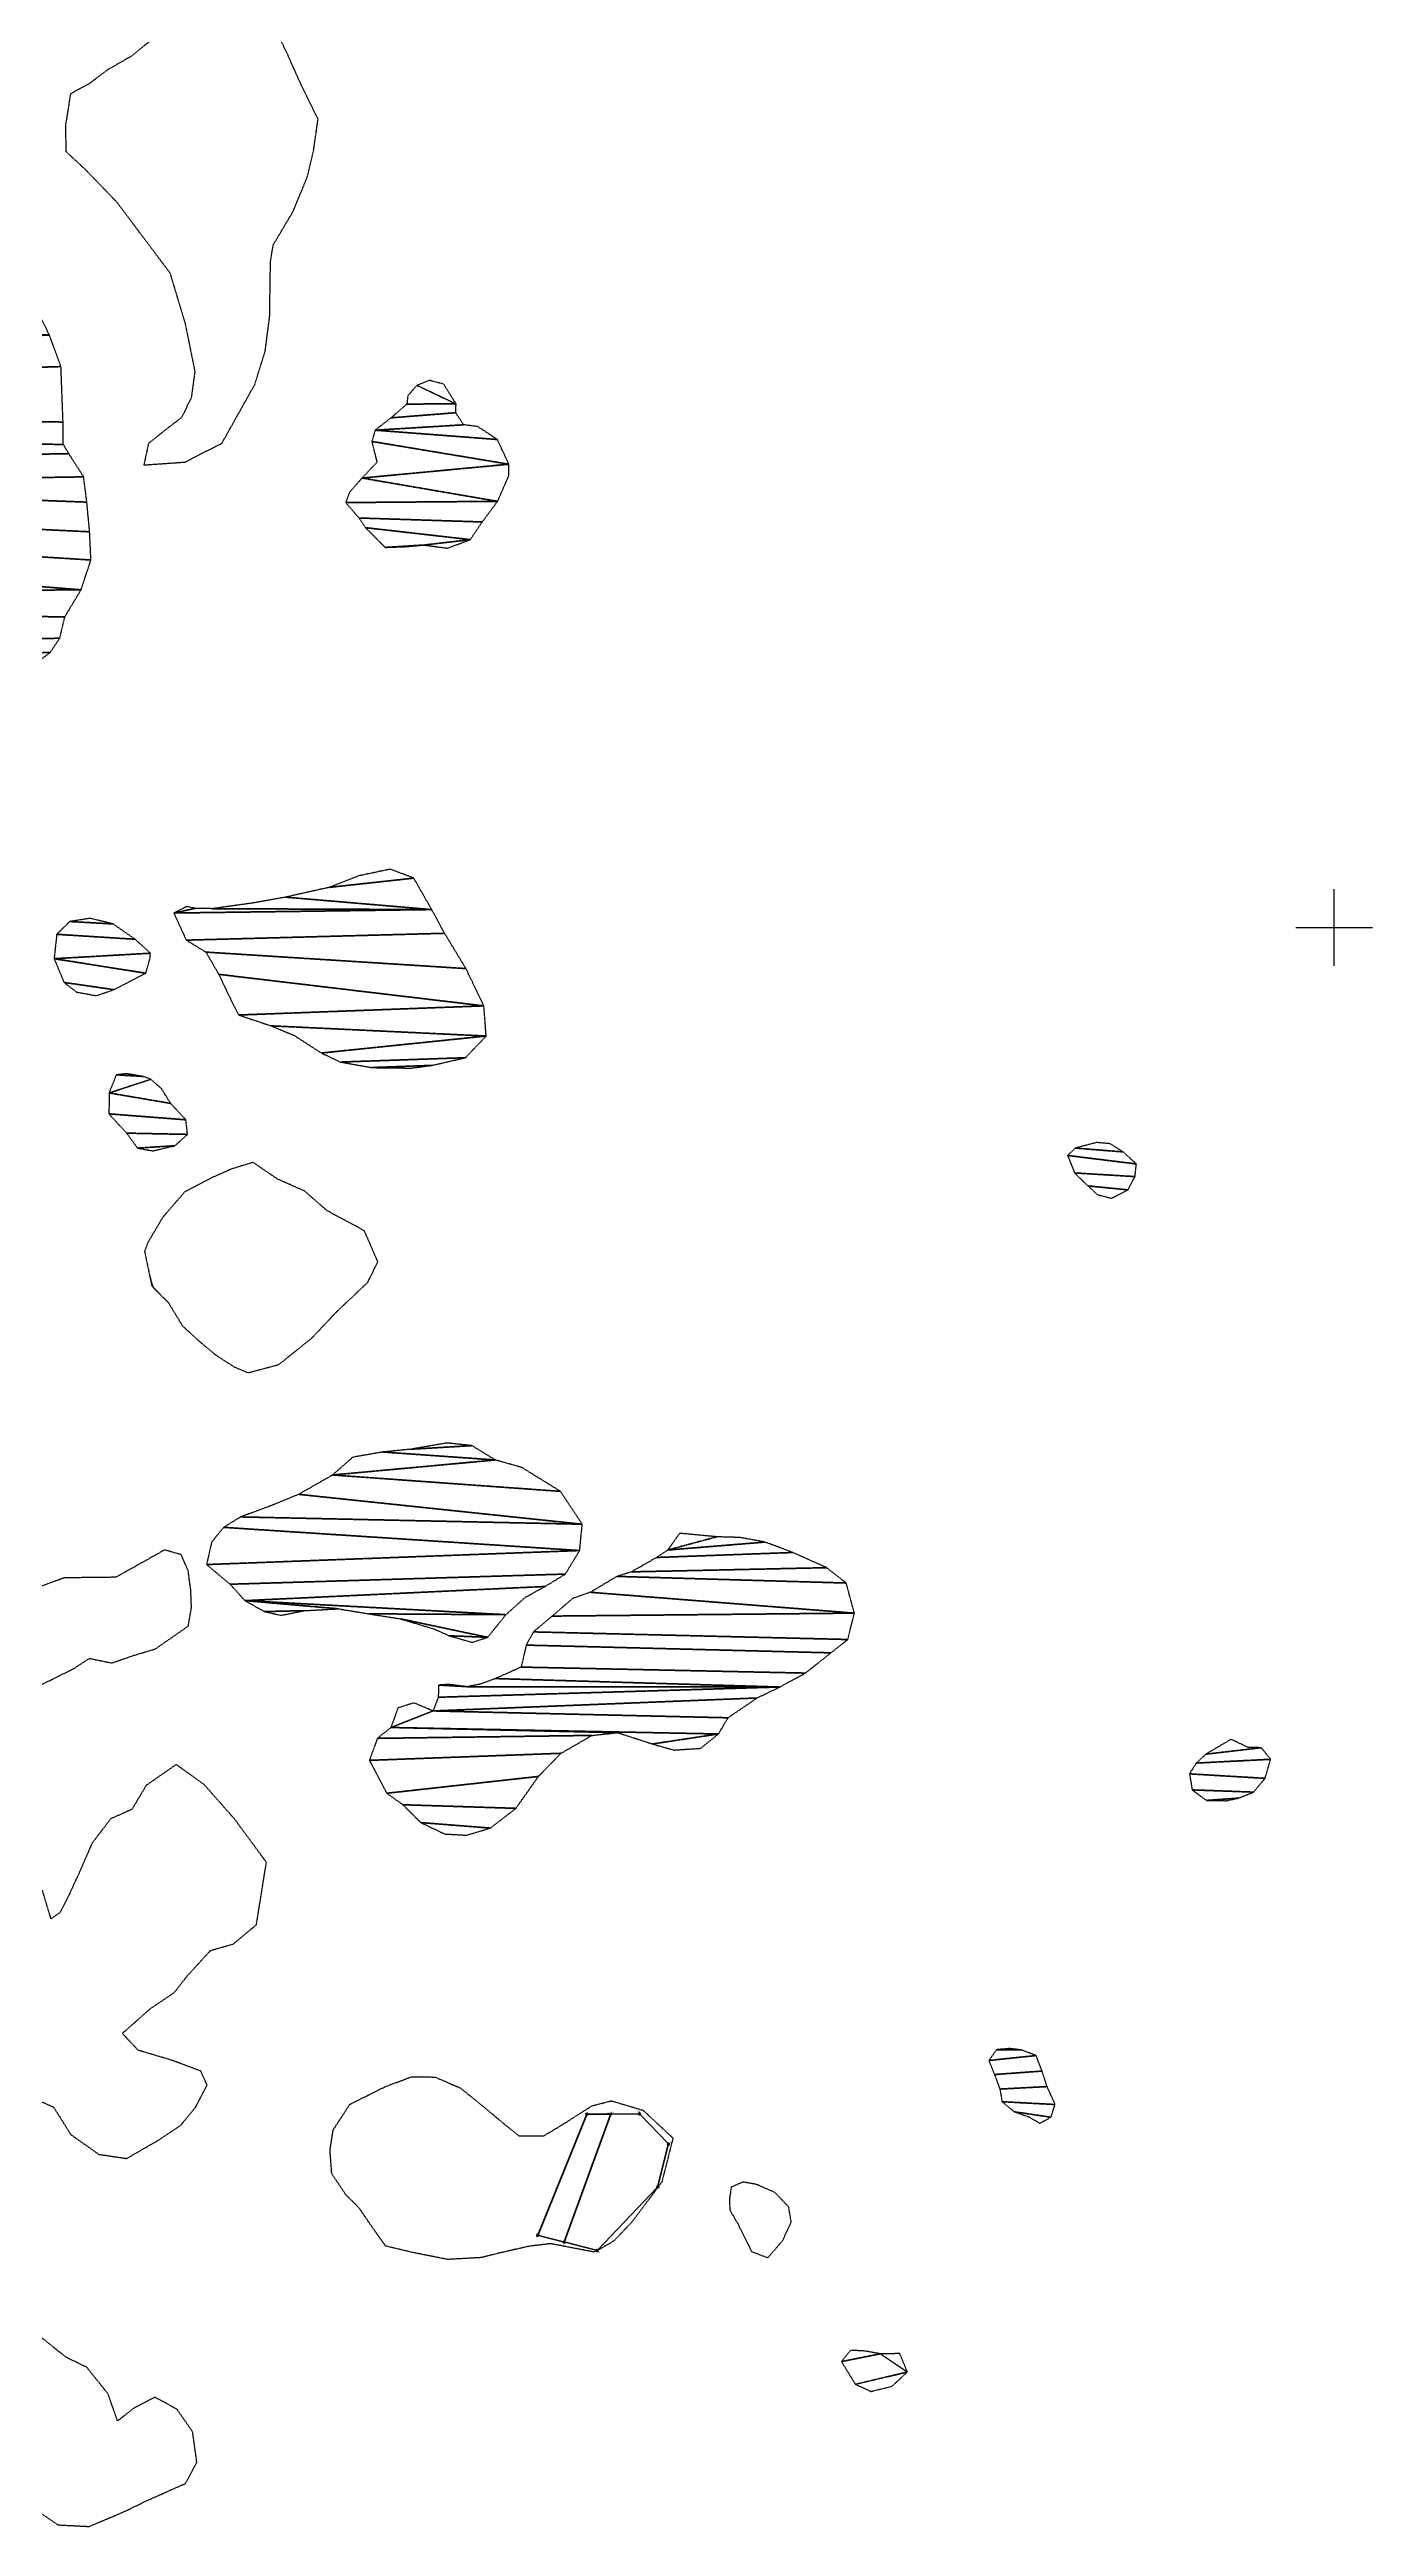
# Model space of a CAD drawing. Header units: metres. Extents: x 619047 to 657292, y 1301217 to 1319844.
# Drawn here: x 655532 to 656223, y 1315896 to 1317189 of the extents above; entities that cross this region are included whole.
import ezdxf
from ezdxf.enums import TextEntityAlignment as Align

# ---------------------------------------------------------------- set-up
doc = ezdxf.new("R2010")
doc.units = ezdxf.units.M
doc.header["$PDMODE"] = 32
doc.header["$PDSIZE"] = 0.5
doc.linetypes.add('HIDDEN', pattern=[0.375, 0.25, -0.125])
for name, color, linetype in [('3', 7, 'Continuous'), ('42', 7, 'Continuous'), ('CVL_CUADCON_LIN', 8, 'Continuous')]:
    doc.layers.add(name, color=color, linetype=linetype)
doc.styles.get("Standard").update_dxf_attribs({"font": 'arial.ttf'})

# ---------------------------------------------------------------- blocks, each defined once
blk = doc.blocks.new('COORD')
at = {"layer": '42', "color": 2, "linetype": 'Continuous'}
for p, q in [((0, -2), (0, 2)), ((-2, 0), (2, 0))]:
    blk.add_line(p, q, dxfattribs=at)
blk = doc.blocks.new('COORD$')
at = {"layer": '42', "color": 2, "linetype": 'Continuous'}
blk.add_blockref('COORD', (0, 0), dxfattribs=at)

msp = doc.modelspace()

# ---------------------------------------------------------------- linework, layer by layer
at = {"layer": '3', "color": 30, "linetype": 'HIDDEN'}
for points in [[(655588.18873, 1317195.98033), (655574.85073, 1317185.15533), (655562.23373, 1317177.89633), (655552.66373, 1317170.67233), (655543.07173, 1317165.48033), (655540.46373, 1317149.18833), (655540.62073, 1317135.46933), (655551.40273, 1317125.42833), (655567.34073, 1317108.84033), (655594.93873, 1317072.05733), (655602.85973, 1317045.72233), (655607.97273, 1317020.62533), (655606.09773, 1317006.88233), (655601.13473, 1316996.66133), (655590.81273, 1316988.66633), (655583.76473, 1316982.99533), (655581.35373, 1316971.78833), (655602.92573, 1316973.30533), (655622.11673, 1316983.18033), (655639.29273, 1317013.86833), (655644.68173, 1317031.20833), (655647.01573, 1317049.27633), (655647.44973, 1317077.99433), (655648.87473, 1317086.64933), (655659.34073, 1317104.30233), (655666.75373, 1317122.42733), (655669.90373, 1317135.67633), (655672.25473, 1317152.22033), (655662.89173, 1317171.42433), (655656.11373, 1317186.59233), (655649.60773, 1317200.23933)], [(655584.15073, 1316549.25633), (655586.26073, 1316542.41933), (655593.96673, 1316534.88433), (655601.47473, 1316522.51933), (655610.20273, 1316514.48833), (655618.92173, 1316507.21933), (655628.64473, 1316500.97833), (655635.79073, 1316498.01033), (655651.74373, 1316502.25833), (655669.11073, 1316516.17833), (655681.40773, 1316529.27833), (655698.24273, 1316545.22433), (655703.45473, 1316555.95633), (655696.41173, 1316572.13833), (655676.98773, 1316582.58833), (655665.18673, 1316592.87133), (655651.14573, 1316599.06333), (655638.34573, 1316607.81033), (655627.20873, 1316604.37933), (655616.59473, 1316599.68433), (655602.70773, 1316592.41033), (655591.17573, 1316579.06533), (655583.45073, 1316566.01833), (655581.72573, 1316561.42533), (655585.48773, 1316543.42733), (655590.11373, 1316538.65233)], [(655524.13473, 1316333.34933), (655544.59273, 1316343.49333), (655552.91273, 1316348.92433), (655564.62373, 1316346.51733), (655576.00873, 1316350.45933), (655587.39973, 1316353.89233), (655604.53573, 1316365.77633), (655606.20373, 1316375.45133), (655605.84473, 1316384.59533), (655604.45873, 1316394.74333), (655600.80773, 1316403.08633), (655592.14373, 1316405.52833), (655582.04873, 1316399.82233), (655566.65273, 1316391.26133), (655555.47773, 1316391.13333), (655539.73173, 1316390.95333), (655523.29073, 1316384.92133)], [(655515.61573, 1316123.11333), (655534.25373, 1316114.68733), (655543.30773, 1316100.30733), (655557.90373, 1316090.05633), (655572.40573, 1316087.93533), (655589.05973, 1316097.52733), (655600.65573, 1316105.28233), (655608.42073, 1316114.77333), (655614.38573, 1316126.27533), (655610.99973, 1316133.60533), (655595.69473, 1316139.27533), (655578.36373, 1316144.41333), (655570.13573, 1316153.21233), (655584.72073, 1316166.08333), (655597.07173, 1316174.35633), (655604.33273, 1316183.58633), (655616.12373, 1316196.42633), (655628.02273, 1316199.86533), (655640.09973, 1316209.91333), (655645.31473, 1316242.49733), (655628.80273, 1316264.92333), (655612.84773, 1316283.03633), (655598.24973, 1316293.54133), (655582.62573, 1316282.69033), (655575.14873, 1316270.15433), (655564.02973, 1316265.19933), (655554.26973, 1316252.38233), (655548.08373, 1316238.08233), (655541.14373, 1316223.01133), (655537.66373, 1316216.36533), (655532.87573, 1316213.00733), (655528.38773, 1316227.94733)], [(655816.28773, 1316039.09533), (655793.64073, 1316043.45633), (655782.22673, 1316042.05533), (655768.03873, 1316038.84433), (655757.40173, 1316036.18133), (655739.88673, 1316035.21933), (655721.81173, 1316038.82433), (655707.54873, 1316042.21833), (655699.28773, 1316053.81233), (655693.86173, 1316061.88133), (655686.66673, 1316069.16833), (655679.43073, 1316080.01133), (655678.52873, 1316092.19733), (655680.18473, 1316102.88833), (655688.92273, 1316116.20133), (655707.10673, 1316125.30333), (655721.01673, 1316130.54433), (655733.21073, 1316130.42933), (655746.48373, 1316124.73733), (655758.01973, 1316115.46733), (655769.04773, 1316106.19133), (655777.24973, 1316099.67933), (655790.20173, 1316099.82733), (655798.52773, 1316104.75033), (655815.17073, 1316115.35833), (655825.30073, 1316118.01533), (655841.86673, 1316113.12233), (655857.52673, 1316098.56433), (655851.69273, 1316075.62833), (655836.18173, 1316054.86933), (655826.64473, 1316044.85033), (655819.57773, 1316040.77933), (655816.28773, 1316039.09533)], [(655887.16573, 1316061.04233), (655891.31073, 1316053.97533), (655895.20973, 1316046.14233), (655898.58973, 1316039.32033), (655907.00873, 1316036.11333), (655914.77973, 1316045.09633), (655919.24073, 1316054.80233), (655917.88073, 1316062.66433), (655910.68273, 1316070.20433), (655900.98273, 1316074.41333), (655894.11173, 1316075.60533), (655887.95473, 1316073.04933), (655887.00873, 1316066.93933), (655887.16573, 1316061.04233)], [(655527.01873, 1315903.19533), (655536.49173, 1315896.69733), (655552.75673, 1315895.86733), (655570.19973, 1315903.18133), (655582.57673, 1315909.16733), (655603.04673, 1315918.29433), (655609.01673, 1315929.28833), (655606.80273, 1315945.27133), (655598.53873, 1315957.11933), (655587.03773, 1315963.34033), (655576.18073, 1315957.62633), (655567.62173, 1315950.92233), (655562.63373, 1315965.09433), (655551.55373, 1315978.94333), (655540.82573, 1315984.15633), (655522.88273, 1315998.43433)]]:
    msp.add_lwpolyline(points, dxfattribs=at)
at = {"layer": 'CVL_CUADCON_LIN', "color": 4, "lineweight": 40, "ltscale": 0.5, "flags": 128}
for points in [[(655787.08782, 1316048.31448), (655812.32274, 1316110.54757)], [(655824.83952, 1316110.66064), (655800.92714, 1316044.78752)], [(655800.92714, 1316044.78752), (655824.83952, 1316110.66064)], [(655813.01061, 1316111.01572), (655824.51015, 1316111.12584)], [(655825.51011, 1316111.13542), (655839.50945, 1316111.26954)], [(655840.35609, 1316110.91401), (655854.86797, 1316095.83035)], [(655855.09138, 1316094.98546), (655849.66818, 1316073.6643)], [(655849.20037, 1316072.8174), (655818.27729, 1316040.29966)], [(655800.27203, 1316044.44108), (655787.38442, 1316047.72758)], [(655817.44824, 1316040.06088), (655801.24102, 1316044.19398)]]:
    msp.add_lwpolyline(points, dxfattribs=at)
at = {"layer": 'CVL_CUADCON_LIN', "color": 4, "lineweight": 40, "ltscale": 0.5}
for centre in [(655812.51063, 1316111.01093), (655825.01013, 1316111.13063), (655825.01013, 1316111.13063), (655840.00943, 1316111.27433), (655855.21463, 1316095.47003), (655849.54493, 1316073.17973), (655786.89993, 1316047.85113), (655800.75653, 1316044.31753), (655800.75653, 1316044.31753), (655817.93273, 1316039.93733)]:
    msp.add_circle(centre, 0.5, dxfattribs=at)
at = {"layer": 'CVL_CUADCON_LIN', "color": 4, "ltscale": 0.5}
for p in [(655812.51063, 1316111.01093), (655825.01013, 1316111.13063), (655825.01013, 1316111.13063), (655840.00943, 1316111.27433), (655855.21463, 1316095.47003), (655849.54493, 1316073.17973), (655786.89993, 1316047.85113), (655800.75653, 1316044.31753), (655800.75653, 1316044.31753), (655817.93273, 1316039.93733)]:
    msp.add_point(p, dxfattribs=at)

# ---------------------------------------------------------------- block references
at = {"layer": '42', "color": 1, "linetype": 'Continuous', "xscale": 10, "yscale": 10}
msp.add_blockref('COORD$', (656202.60373, 1316730.38433), dxfattribs=at)

# ---------------------------------------------------------------- texts
at = {"layer": 'CVL_CUADCON_LIN', "color": 4, "ltscale": 0.5}
for s, p in [('2', (655825.82633, 1316111.70843)), ('3', (655856.18143, 1316095.72563)), ('4', (655850.42023, 1316072.69623))]:
    msp.add_text(s, height=1, rotation=90, dxfattribs=at).set_placement(p, align=Align.MIDDLE_LEFT)
msp.add_text('2', height=1, rotation=90, dxfattribs=at).set_placement((655840.39663, 1316112.19633), align=Align.BOTTOM_LEFT)
for p in [(655811.94803, 1316111.83763), (655824.43233, 1316111.94673)]:
    msp.add_text('1', height=1, rotation=90, dxfattribs=at).set_placement(p, align=Align.BOTTOM_RIGHT)
for s, p in [('4', (655786.00743, 1316047.40013)), ('6', (655799.87253, 1316043.85003))]:
    msp.add_text(s, height=1, rotation=90, dxfattribs=at).set_placement(p, align=Align.TOP_RIGHT)
msp.add_text('3', height=1, rotation=90, dxfattribs=at).set_placement((655801.22403, 1316043.43353), align=Align.TOP_LEFT)
msp.add_text('5', height=1, rotation=90, dxfattribs=at).set_placement((655818.20953, 1316038.97643), align=Align.TOP_CENTER)

# ---------------------------------------------------------------- meshes
at = {"layer": '3', "color": 30, "linetype": 'HIDDEN'}
mesh = msp.add_polyface(dxfattribs=at)
corners = [(655356.08773, 1316924.49133), (655213.57573, 1316948.27133), (655211.11273, 1316919.27633), (655348.80673, 1316917.03933), (655219.62173, 1316908.19333), (655325.28073, 1316908.63833), (655314.22773, 1316897.84033), (655227.56973, 1316901.67733), (655298.32973, 1316888.76533), (655243.88173, 1316896.78233), (655267.68073, 1316881.30033), (655353.27973, 1317170.17133), (655325.83873, 1317170.87333), (655369.33173, 1317165.78033), (655315.28873, 1317160.58933), (655385.91473, 1317159.36433), (655305.41473, 1317135.57433), (655410.55973, 1317136.52233), (655451.93073, 1317094.81533), (655298.01873, 1317115.92433), (655290.42173, 1317091.69833), (655467.90573, 1317074.92433), (655275.84273, 1317078.31833), (655478.08773, 1317073.00833), (655266.81873, 1317067.79733), (655523.48273, 1317057.01133), (655532.06473, 1317039.57633), (655261.64273, 1317054.01733), (655247.19973, 1317028.69633), (655538.09473, 1317023.12933), (655235.68273, 1317014.08133), (655539.18773, 1316994.17433), (655230.25573, 1317000.04333), (655539.32073, 1316982.48733), (655228.37473, 1316986.80933), (655542.16973, 1316977.69233), (655222.19673, 1316971.74633), (655549.92773, 1316965.58433), (655218.77173, 1316960.27333), (655551.60273, 1316952.39033), (655362.03573, 1316959.62433), (655553.04973, 1316936.90733), (655366.25573, 1316945.95133), (655553.72673, 1316922.17733), (655366.64673, 1316934.01333), (655548.56973, 1316906.61833), (655364.75673, 1316921.54133), (655352.49573, 1316905.39233), (655540.09473, 1316892.54633), (655342.46473, 1316894.09733), (655537.42873, 1316881.33533), (655331.45873, 1316879.23433), (655532.43373, 1316873.90933), (655324.96573, 1316869.50433), (655525.63473, 1316868.74933), (655313.70873, 1316854.38333), (655511.82973, 1316854.36233), (655307.47273, 1316844.40233), (655504.12173, 1316839.79033), (655303.06673, 1316829.86833), (655499.15473, 1316807.71733), (655304.70673, 1316819.72333), (655503.87373, 1316794.81233), (655311.19573, 1316807.60133), (655338.15673, 1316804.35233), (655501.92673, 1316787.42133), (655348.47773, 1316790.24033), (655496.95473, 1316777.96333), (655352.96373, 1316775.55433), (655489.20673, 1316766.94833), (655354.34673, 1316765.66033), (655478.16873, 1316754.87933), (655354.73173, 1316754.23033), (655472.78673, 1316736.77733), (655352.79873, 1316745.56933), (655443.32673, 1316736.44033), (655352.61973, 1316738.96033), (655434.22773, 1316732.52433), (655355.00773, 1316730.09433), (655426.39573, 1316728.87733), (655363.46673, 1316723.33033), (655412.28673, 1316718.80633), (655366.59273, 1316716.50533), (655403.99273, 1316711.08833), (655376.56373, 1316710.77533), (655466.05173, 1316726.02833), (655446.53173, 1316722.75533), (655331.28173, 1316805.79833), (655510.89373, 1317069.57233), (655332.88173, 1316910.25033), (655285.95773, 1316882.27133), (655274.55273, 1316880.10833), (655251.28473, 1316893.56333), (655211.99473, 1316930.97433), (655257.74173, 1317039.74333), (655294.87473, 1317102.16733), (655339.26473, 1317174.07633), (655397.98473, 1317147.81333), (655486.18573, 1317075.64233), (655496.58673, 1317076.77733), (655456.49673, 1316717.53333), (655445.10073, 1316714.60833), (655386.22673, 1316709.86933), (655324.22073, 1316801.39733), (655317.86273, 1316802.08733), (655356.99773, 1316911.54233)]
mesh.append_faces([[corners[k] for k in face] for face in [(8, 10, 91, 90), (12, 11, 96), (83, 84, 102), (85, 86, 101, 100), (87, 63, 104, 103), (23, 88, 99, 98)]], dxfattribs={"vtx0": -1, "color": 30})
mesh.append_faces([[corners[k] for k in face] for face in [(3, 4, 5, 89), (15, 16, 17, 97)]], dxfattribs={"vtx0": -1, "vtx1": -1, "color": 30})
mesh.append_faces([[corners[k] for k in face] for face in [(37, 38, 40, 39)]], dxfattribs={"vtx0": -1, "vtx1": -1, "vtx2": -1, "color": 30})
mesh.append_faces([[corners[k] for k in face] for face in [(23, 24, 25, 88), (62, 63, 87, 64)]], dxfattribs={"vtx0": -1, "vtx1": -1, "vtx3": -1, "color": 30})
mesh.append_faces([[corners[k] for k in face] for face in [(1, 0, 40, 38), (0, 2, 4, 3), (5, 4, 7, 6), (6, 7, 9, 8), (11, 12, 14, 13), (13, 14, 16, 15), (17, 16, 19, 18), (18, 20, 22, 21), (21, 22, 24, 23), (25, 24, 27, 26), (26, 28, 30, 29), (29, 30, 32, 31), (31, 32, 34, 33), (33, 34, 36, 35), (35, 36, 38, 37), (39, 40, 42, 41), (41, 42, 44, 43), (43, 44, 46, 45), (45, 47, 49, 48), (48, 49, 51, 50), (50, 51, 53, 52), (52, 53, 55, 54), (54, 55, 57, 56), (56, 57, 59, 58), (58, 59, 61, 60), (60, 61, 63, 62), (62, 64, 66, 65), (65, 66, 68, 67), (67, 68, 70, 69), (69, 70, 72, 71), (71, 72, 74, 73), (75, 76, 78, 77), (77, 78, 80, 79), (79, 80, 82, 81), (81, 82, 84, 83), (86, 85, 73, 75)]], dxfattribs={"vtx0": -1, "vtx2": -1, "color": 30})
mesh.append_faces([[corners[k] for k in face] for face in [(73, 74, 76, 75)]], dxfattribs={"vtx0": -1, "vtx2": -1, "vtx3": -1, "color": 30})
mesh.append_faces([[corners[k] for k in face] for face in [(0, 1, 93, 2), (8, 9, 92, 10), (18, 19, 95, 20), (26, 27, 94, 28), (45, 46, 105, 47)]], dxfattribs={"vtx0": -1, "vtx3": -1, "color": 30})
mesh = msp.add_polyface(dxfattribs=at)
corners = [(655744.31173, 1317003.63433), (655723.88073, 1317013.31133), (655718.65773, 1317003.59533), (655744.10973, 1316999.05833), (655710.35873, 1316996.38633), (655748.24573, 1316992.75333), (655702.04973, 1316989.93833), (655765.85973, 1316985.07833), (655771.84873, 1316972.18733), (655700.33873, 1316984.07433), (655695.22373, 1316964.95833), (655765.97473, 1316952.80933), (655686.73373, 1316952.15733), (655757.96973, 1316942.04533), (655693.68373, 1316944.10533), (655751.72473, 1316932.82633), (655697.04373, 1316939.06133), (655727.62673, 1316930.00933), (655707.32173, 1316928.76133), (655719.11673, 1317007.92033), (655730.45473, 1317015.92733), (655737.84373, 1317013.97833), (655755.62273, 1316991.82133), (655771.91573, 1316966.34433), (655739.83773, 1316928.37033), (655717.98473, 1316929.13733), (655688.70473, 1316957.51533), (655703.00373, 1316973.17933)]
mesh.append_faces([[corners[k] for k in face] for face in [(1, 0, 21, 20), (17, 18, 25), (15, 17, 24)]], dxfattribs={"vtx0": -1, "color": 30})
mesh.append_faces([[corners[k] for k in face] for face in [(5, 6, 7, 22), (8, 10, 11, 23)]], dxfattribs={"vtx0": -1, "vtx1": -1, "color": 30})
mesh.append_faces([[corners[k] for k in face] for face in [(0, 2, 4, 3), (3, 4, 6, 5), (7, 6, 9, 8), (11, 12, 14, 13), (13, 14, 16, 15)]], dxfattribs={"vtx0": -1, "vtx2": -1, "color": 30})
mesh.append_faces([[corners[k] for k in face] for face in [(15, 16, 18, 17)]], dxfattribs={"vtx0": -1, "vtx2": -1, "vtx3": -1, "color": 30})
mesh.append_faces([[corners[k] for k in face] for face in [(0, 1, 19, 2), (8, 9, 27, 10), (11, 10, 26, 12)]], dxfattribs={"vtx0": -1, "vtx3": -1, "color": 30})
mesh = msp.add_polyface(dxfattribs=at)
corners = [(655722.24873, 1316756.14533), (655678.10773, 1316751.32133), (655731.57973, 1316739.73633), (655655.30573, 1316746.23233), (655608.12873, 1316740.35733), (655596.97973, 1316737.94333), (655738.32573, 1316727.36233), (655603.49173, 1316723.78833), (655749.45773, 1316708.94033), (655613.72273, 1316717.55233), (655758.82473, 1316689.48233), (655620.45973, 1316705.94133), (655630.86273, 1316684.71633), (655760.02073, 1316673.74233), (655647.69073, 1316679.06433), (655674.01573, 1316664.88133), (655749.22773, 1316662.43833), (655683.97573, 1316660.16733), (655731.74773, 1316658.42733), (655700.26373, 1316657.30433), (655617.02073, 1316740.20533), (655638.82973, 1316743.24933), (655693.53273, 1316757.34233), (655710.00273, 1316760.83333), (655721.09473, 1316657.03433), (655706.10773, 1316657.11733), (655659.68573, 1316674.11933), (655626.96573, 1316692.29433), (655603.79973, 1316741.32433)]
mesh.append_faces([[corners[k] for k in face] for face in [(1, 0, 23, 22), (5, 4, 28), (18, 19, 25, 24)]], dxfattribs={"vtx0": -1, "color": 30})
mesh.append_faces([[corners[k] for k in face] for face in [(4, 5, 2, 20)]], dxfattribs={"vtx0": -1, "vtx1": -1, "vtx2": -1, "color": 30})
mesh.append_faces([[corners[k] for k in face] for face in [(0, 1, 3, 2), (2, 5, 7, 6), (6, 7, 9, 8), (8, 9, 11, 10), (10, 12, 14, 13), (13, 15, 17, 16), (16, 17, 19, 18)]], dxfattribs={"vtx0": -1, "vtx2": -1, "color": 30})
mesh.append_faces([[corners[k] for k in face] for face in [(2, 3, 21, 20), (10, 11, 27, 12), (13, 14, 26, 15)]], dxfattribs={"vtx0": -1, "vtx3": -1, "color": 30})
mesh = msp.add_polyface(dxfattribs=at)
corners = [(655565.29473, 1316732.24433), (655542.67473, 1316733.51033), (655576.81673, 1316724.24533), (655535.89273, 1316726.82633), (655584.77373, 1316716.96733), (655534.51473, 1316714.10633), (655582.35373, 1316706.52133), (655565.68673, 1316697.94633), (655539.73573, 1316701.71433), (655584.55173, 1316714.16933), (655556.57973, 1316694.79233), (655546.14373, 1316696.70633), (655553.32373, 1316735.15733)]
mesh.append_faces([[corners[k] for k in face] for face in [(1, 0, 12), (7, 8, 11, 10)]], dxfattribs={"vtx0": -1, "color": 30})
mesh.append_faces([[corners[k] for k in face] for face in [(4, 5, 6, 9)]], dxfattribs={"vtx0": -1, "vtx1": -1, "color": 30})
mesh.append_faces([[corners[k] for k in face] for face in [(0, 1, 3, 2), (2, 3, 5, 4), (6, 5, 8, 7)]], dxfattribs={"vtx0": -1, "vtx2": -1, "color": 30})
mesh = msp.add_polyface(dxfattribs=at)
corners = [(655581.19073, 1316652.63933), (655566.95773, 1316653.49333), (655585.01773, 1316651.15933), (655563.25573, 1316644.04933), (655595.32173, 1316638.57233), (655603.29373, 1316630.02333), (655563.12573, 1316633.12233), (655604.14273, 1316622.41033), (655572.38473, 1316623.06333), (655597.60673, 1316616.49133), (655578.06273, 1316615.25133), (655590.66373, 1316646.14133), (655585.95273, 1316613.81733), (655572.28473, 1316654.06233)]
mesh.append_faces([[corners[k] for k in face] for face in [(1, 0, 13), (9, 10, 12)]], dxfattribs={"vtx0": -1, "color": 30})
mesh.append_faces([[corners[k] for k in face] for face in [(2, 3, 4, 11)]], dxfattribs={"vtx0": -1, "vtx1": -1, "color": 30})
mesh.append_faces([[corners[k] for k in face] for face in [(0, 1, 3, 2), (4, 3, 6, 5), (5, 6, 8, 7), (7, 8, 10, 9)]], dxfattribs={"vtx0": -1, "vtx2": -1, "color": 30})
mesh = msp.add_polyface(dxfattribs=at)
corners = [(656092.43673, 1316613.25633), (656067.52173, 1316615.25833), (656099.36573, 1316606.98333), (656063.50173, 1316611.40033), (656098.67973, 1316600.36833), (656067.16173, 1316602.29533), (656094.94873, 1316593.46533), (656074.09673, 1316595.51433), (656078.66373, 1316618.18033), (656085.78373, 1316617.50033), (656086.36273, 1316589.04733), (656078.97473, 1316590.99633)]
mesh.append_faces([[corners[k] for k in face] for face in [(1, 0, 9, 8), (6, 7, 11, 10)]], dxfattribs={"vtx0": -1, "color": 30})
mesh.append_faces([[corners[k] for k in face] for face in [(0, 1, 3, 2), (2, 3, 5, 4), (4, 5, 7, 6)]], dxfattribs={"vtx0": -1, "vtx2": -1, "color": 30})
mesh = msp.add_polyface(dxfattribs=at)
corners = [(655665.14973, 1316373.83833), (655644.32773, 1316373.34633), (655752.55773, 1316459.96033), (655720.57573, 1316458.07033), (655764.83573, 1316452.47833), (655706.11373, 1316456.63433), (655679.83473, 1316444.64533), (655798.80473, 1316436.09633), (655810.17673, 1316418.94733), (655662.16973, 1316434.53433), (655631.82473, 1316422.75233), (655808.80973, 1316405.21033), (655622.99673, 1316417.31533), (655614.07473, 1316397.90233), (655801.32973, 1316392.92833), (655626.38473, 1316387.62533), (655790.73573, 1316386.45533), (655634.10173, 1316379.07333), (655770.32973, 1316371.73833), (655698.69673, 1316372.18933), (655760.81273, 1316359.94033), (655715.23673, 1316369.58333), (655740.73773, 1316360.72733), (655682.91873, 1316374.80433), (655647.50673, 1316428.52233), (655690.39673, 1316453.91433), (655739.58773, 1316461.33733), (655778.59573, 1316448.57033), (655780.38773, 1316380.74633), (655752.71473, 1316357.30733), (655733.07873, 1316364.19733), (655652.98573, 1316371.41233), (655616.73473, 1316409.62133)]
mesh.append_faces([[corners[k] for k in face] for face in [(0, 1, 31), (3, 2, 26), (20, 22, 29)]], dxfattribs={"vtx0": -1, "color": 30})
mesh.append_faces([[corners[k] for k in face] for face in [(4, 6, 7, 27), (16, 17, 18, 28)]], dxfattribs={"vtx0": -1, "vtx1": -1, "color": 30})
mesh.append_faces([[corners[k] for k in face] for face in [(18, 17, 23, 19)]], dxfattribs={"vtx0": -1, "vtx1": -1, "vtx3": -1, "color": 30})
mesh.append_faces([[corners[k] for k in face] for face in [(1, 0, 23, 17), (2, 3, 5, 4), (7, 6, 9, 8), (8, 10, 12, 11), (11, 13, 15, 14), (14, 15, 17, 16), (18, 19, 21, 20)]], dxfattribs={"vtx0": -1, "vtx2": -1, "color": 30})
mesh.append_faces([[corners[k] for k in face] for face in [(4, 5, 25, 6), (8, 9, 24, 10), (11, 12, 32, 13), (20, 21, 30, 22)]], dxfattribs={"vtx0": -1, "vtx3": -1, "color": 30})
mesh = msp.add_polyface(dxfattribs=at)
corners = [(655880.35573, 1316412.38133), (655854.78073, 1316405.48233), (655905.53373, 1316409.62033), (655920.07373, 1316404.19633), (655848.98273, 1316401.60433), (655937.68973, 1316396.26633), (655835.86073, 1316394.08533), (655947.94173, 1316388.25233), (655828.26773, 1316391.71233), (655952.18573, 1316372.54733), (655814.39273, 1316383.42233), (655794.46873, 1316370.99733), (655948.78673, 1316358.78733), (655784.65673, 1316362.75433), (655939.97573, 1316351.82533), (655780.92573, 1316355.85133), (655926.63473, 1316341.25533), (655778.26273, 1316344.38633), (655913.25573, 1316333.98733), (655764.86973, 1316338.38933), (655750.18573, 1316334.15533), (655735.18973, 1316335.00033), (655735.00873, 1316328.64633), (655901.38373, 1316328.26133), (655732.29673, 1316321.50033), (655815.24673, 1316308.72733), (655703.24973, 1316307.19233), (655799.09673, 1316299.39533), (655699.06273, 1316295.71033), (655787.29673, 1316287.31733), (655708.14973, 1316278.53533), (655775.54973, 1316270.66733), (655716.59973, 1316272.53433), (655762.20573, 1316260.35033), (655725.85073, 1316263.23833), (655710.29673, 1316312.86333), (655881.27773, 1316309.48233), (655846.79373, 1316304.26033), (655828.69273, 1316310.15133), (655886.26173, 1316317.92433), (655892.55173, 1316412.01233), (655871.96573, 1316302.00733), (655858.00573, 1316301.08533), (655749.80173, 1316256.65133), (655738.36473, 1316257.28333), (655713.99073, 1316323.06933), (655722.34273, 1316325.70633), (655740.52073, 1316335.31533), (655757.02873, 1316335.50433), (655805.28473, 1316380.26933), (655861.03073, 1316414.19333)]
mesh.append_faces([[corners[k] for k in face] for face in [(1, 0, 50), (21, 20, 47), (33, 34, 44, 43), (35, 24, 46, 45), (36, 37, 42, 41)]], dxfattribs={"vtx0": -1, "color": 30})
mesh.append_faces([[corners[k] for k in face] for face in [(0, 1, 2, 40), (23, 24, 39)]], dxfattribs={"vtx0": -1, "vtx1": -1, "color": 30})
mesh.append_faces([[corners[k] for k in face] for face in [(24, 35, 36, 39), (36, 35, 38, 37)]], dxfattribs={"vtx0": -1, "vtx1": -1, "vtx3": -1, "color": 30})
mesh.append_faces([[corners[k] for k in face] for face in [(2, 1, 4, 3), (3, 4, 6, 5), (5, 6, 8, 7), (7, 8, 10, 9), (9, 11, 13, 12), (12, 13, 15, 14), (14, 15, 17, 16), (16, 17, 19, 18), (18, 22, 24, 23), (25, 26, 28, 27), (26, 25, 38, 35), (27, 28, 30, 29), (29, 30, 32, 31), (31, 32, 34, 33)]], dxfattribs={"vtx0": -1, "vtx2": -1, "color": 30})
mesh.append_faces([[corners[k] for k in face] for face in [(20, 21, 22, 18)]], dxfattribs={"vtx0": -1, "vtx2": -1, "vtx3": -1, "color": 30})
mesh.append_faces([[corners[k] for k in face] for face in [(9, 10, 49, 11), (18, 19, 48, 20)]], dxfattribs={"vtx0": -1, "vtx3": -1, "color": 30})
mesh = msp.add_polyface(dxfattribs=at)
corners = [(656164.57073, 1316302.30333), (656135.65273, 1316298.92433), (656169.46573, 1316296.26133), (656130.62573, 1316294.29233), (656166.53173, 1316286.31833), (656127.13473, 1316288.66233), (656160.51773, 1316279.13433), (656128.49973, 1316280.29333), (656152.67973, 1316275.99533), (656135.92873, 1316274.78733), (656157.71073, 1316302.47933), (656146.34473, 1316274.65233), (656148.77273, 1316306.69633)]
mesh.append_faces([[corners[k] for k in face] for face in [(1, 0, 10, 12), (8, 9, 11)]], dxfattribs={"vtx0": -1, "color": 30})
mesh.append_faces([[corners[k] for k in face] for face in [(0, 1, 3, 2), (2, 3, 5, 4), (4, 5, 7, 6), (6, 7, 9, 8)]], dxfattribs={"vtx0": -1, "vtx2": -1, "color": 30})
mesh = msp.add_polyface(dxfattribs=at)
corners = [(656039.37273, 1316144.60233), (656026.41773, 1316144.70833), (656047.02673, 1316141.64033), (656022.41773, 1316139.07233), (656050.16773, 1316133.54533), (656025.29573, 1316131.73633), (656052.79973, 1316125.44433), (656028.17673, 1316124.14633), (656056.97073, 1316116.09033), (656029.26773, 1316117.55233), (656054.76073, 1316109.45833), (656035.67773, 1316112.28933), (656033.26873, 1316145.29433), (656048.95373, 1316106.34333), (656043.32873, 1316109.58233)]
mesh.append_faces([[corners[k] for k in face] for face in [(1, 0, 12), (10, 11, 14, 13)]], dxfattribs={"vtx0": -1, "color": 30})
mesh.append_faces([[corners[k] for k in face] for face in [(0, 1, 3, 2), (2, 3, 5, 4), (4, 5, 7, 6), (6, 7, 9, 8), (8, 9, 11, 10)]], dxfattribs={"vtx0": -1, "vtx2": -1, "color": 30})
mesh = msp.add_polyface(dxfattribs=at)
corners = [(655979.82673, 1315976.47133), (655965.74773, 1315985.96633), (655952.72173, 1315970.06333), (655945.47373, 1315981.92233), (655950.23273, 1315987.82133), (655957.85773, 1315987.40033), (655975.90673, 1315986.08233), (655971.78373, 1315969.01033), (655960.89173, 1315966.34533)]
mesh.append_faces([[corners[k] for k in face] for face in [(1, 0, 6), (0, 2, 8, 7), (3, 1, 5, 4)]], dxfattribs={"vtx0": -1, "color": 30})
mesh.append_faces([[corners[k] for k in face] for face in [(0, 1, 3, 2)]], dxfattribs={"vtx0": -1, "vtx1": -1, "vtx3": -1, "color": 30})

doc.saveas('drawing.dxf')
